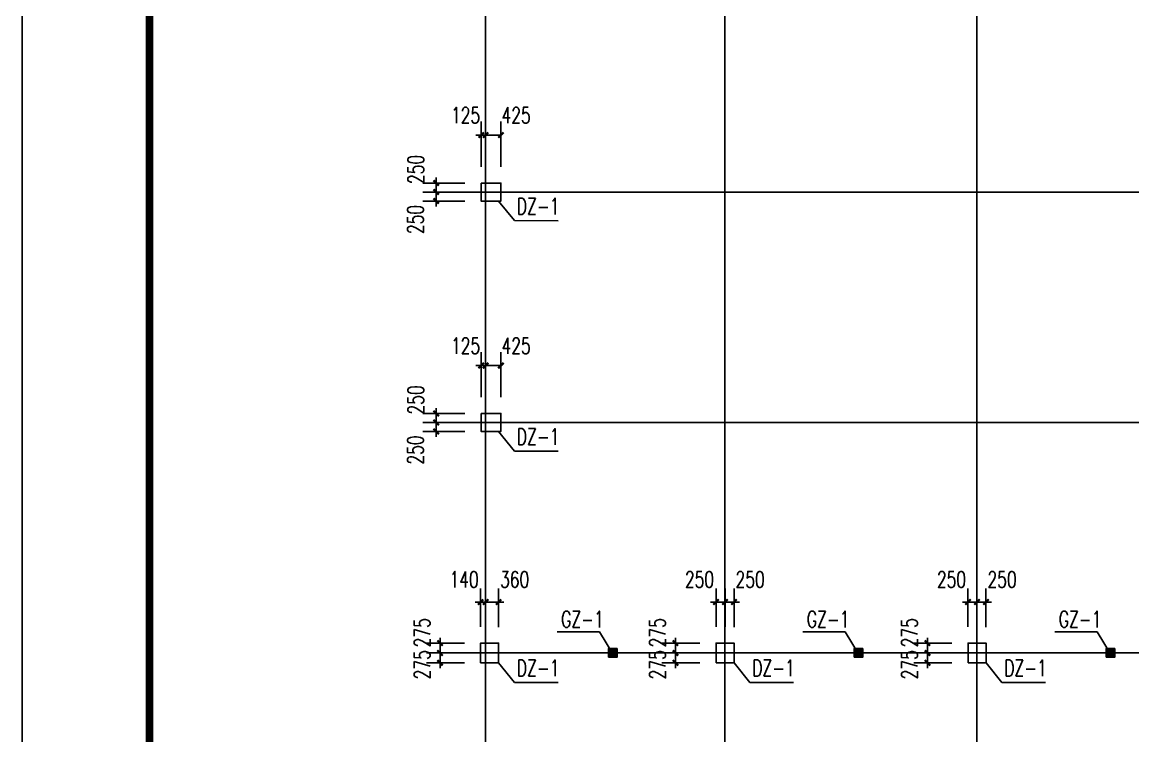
# Model space of a CAD drawing. Extents: x 180850 to 1399066, y 48356 to 327880.
# Drawn here: x 306909 to 337760, y 90959 to 110773 of the extents above; entities that cross this region are included whole.
import ezdxf

# ---------------------------------------------------------------- set-up
doc = ezdxf.new("R2010")
doc.units = 0
doc.header["$LTSCALE"] = 1000
for name, color, linetype in [('AXIS', 3, 'Continuous'), ('DOTE', 1, 'Continuous'), ('PUB_TITLE', 4, 'Continuous'), ('YCX', 90, 'Continuous'), ('承台', 2, 'Continuous')]:
    doc.layers.add(name, color=color, linetype=linetype)
doc.styles.add('_TCH_DIM_T3', font='SIMPLEX', dxfattribs={"width": 0.705882, "bigfont": 'GBCBIG'})
doc.dimstyles.new('TCH_150_1', dxfattribs={"dimtxt": 446.25, "dimasz": 150, "dimexe": 375, "dimexo": 450, "dimgap": 189.375, "dimtad": 1, "dimdec": 0, "dimzin": 0, "dimdsep": 46, "dimtxsty": '_TCH_DIM_T3', "dimblk": 'ARCHTICK', "dimcen": 0.09, "dimclrd": 256, "dimclre": 256, "dimclrt": 7, "dimazin": 2, "dimtfac": 1, "dimtdec": 0, "dimtix": 1, "dimtmove": 2, "dimatfit": 3, "dimfxl": 1, "dimtolj": 1, "dimtzin": 0, "dimarcsym": 0})

# ---------------------------------------------------------------- blocks, each defined once
blk = doc.blocks.new('_ArchTick')
at = {"color": 0, "linetype": 'ByBlock', "const_width": 0.4}
blk.add_lwpolyline([(-0.5, -0.5), (0.5, 0.5)], dxfattribs=at)
blk = doc.blocks.new('*D1133')
at = {"layer": 'AXIS', "linetype": 'ByBlock', "lineweight": -2, "transparency": 16777216}
for p, q in [((326182, 93983), (326182, 95048)), ((326432, 93983), (326432, 95048)), ((326182, 94673), (326032, 94673)), ((326182, 94673), (326432, 94673)), ((326432, 94673), (326582, 94673))]:
    blk.add_line(p, q, dxfattribs=at)
at = {"layer": 'Defpoints', "color": 0, "linetype": 'ByBlock', "transparency": 16777216}
for p in [(326432, 94673), (326182, 93533), (326432, 93533)]:
    blk.add_point(p, dxfattribs=at)
at = {"layer": 'AXIS', "linetype": 'ByBlock', "lineweight": -2, "transparency": 16777216, "xscale": 150, "yscale": 150, "zscale": 150}
blk.add_blockref('_ArchTick', (326182, 94673), dxfattribs=at)
at = {"layer": 'AXIS', "linetype": 'ByBlock', "lineweight": -2, "transparency": 16777216, "xscale": 150, "yscale": 150, "zscale": 150, "rotation": 180}
blk.add_blockref('_ArchTick', (326432, 94673), dxfattribs=at)
at = {"layer": 'AXIS', "color": 7, "linetype": 'ByBlock', "transparency": 16777216, "insert": (325724, 95300), "char_height": 446.2, "attachment_point": 5, "style": '_TCH_DIM_T3'}
blk.add_mtext('\\A1;250', dxfattribs=at)
blk = doc.blocks.new('*D1134')
at = {"layer": 'AXIS', "linetype": 'ByBlock', "lineweight": -2, "transparency": 16777216}
for p, q in [((325732, 93258), (324681, 93258)), ((325056, 93258), (325056, 93408)), ((325056, 93258), (325056, 92983)), ((325732, 92983), (324681, 92983)), ((325056, 92983), (325056, 92833))]:
    blk.add_line(p, q, dxfattribs=at)
at = {"layer": 'Defpoints', "color": 0, "linetype": 'ByBlock', "transparency": 16777216}
for p in [(326182, 93258), (325056, 92983), (326182, 92983)]:
    blk.add_point(p, dxfattribs=at)
at = {"layer": 'AXIS', "linetype": 'ByBlock', "lineweight": -2, "transparency": 16777216, "xscale": 150, "yscale": 150, "zscale": 150}
for p, rotation in [((325056, 93258), 270), ((325056, 92983), 90)]:
    blk.add_blockref('_ArchTick', p, dxfattribs=dict(at, rotation=rotation))
at = {"layer": 'AXIS', "color": 7, "linetype": 'ByBlock', "transparency": 16777216, "insert": (324556, 92931), "char_height": 446.2, "attachment_point": 5, "rotation": 90, "style": '_TCH_DIM_T3'}
blk.add_mtext('\\A1;275', dxfattribs=at)
blk = doc.blocks.new('*D1135')
at = {"layer": 'AXIS', "linetype": 'ByBlock', "lineweight": -2, "transparency": 16777216}
for p, q in [((325732, 93533), (324681, 93533)), ((325056, 93533), (325056, 93683)), ((325056, 93533), (325056, 93258)), ((325732, 93258), (324681, 93258)), ((325056, 93258), (325056, 93108))]:
    blk.add_line(p, q, dxfattribs=at)
at = {"layer": 'Defpoints', "color": 0, "linetype": 'ByBlock', "transparency": 16777216}
for p in [(326182, 93533), (325056, 93258), (326182, 93258)]:
    blk.add_point(p, dxfattribs=at)
at = {"layer": 'AXIS', "linetype": 'ByBlock', "lineweight": -2, "transparency": 16777216, "xscale": 150, "yscale": 150, "zscale": 150}
for p, rotation in [((325056, 93533), 270), ((325056, 93258), 90)]:
    blk.add_blockref('_ArchTick', p, dxfattribs=dict(at, rotation=rotation))
at = {"layer": 'AXIS', "color": 7, "linetype": 'ByBlock', "transparency": 16777216, "insert": (324556, 93819), "char_height": 446.2, "attachment_point": 5, "rotation": 90, "style": '_TCH_DIM_T3'}
blk.add_mtext('\\A1;275', dxfattribs=at)
blk = doc.blocks.new('*D1136')
at = {"layer": 'AXIS', "linetype": 'ByBlock', "lineweight": -2, "transparency": 16777216}
for p, q in [((326432, 93983), (326432, 95048)), ((326682, 93978), (326682, 95048)), ((326432, 94673), (326282, 94673)), ((326432, 94673), (326682, 94673)), ((326682, 94673), (326832, 94673))]:
    blk.add_line(p, q, dxfattribs=at)
at = {"layer": 'Defpoints', "color": 0, "linetype": 'ByBlock', "transparency": 16777216}
for p in [(326682, 94673), (326432, 93533), (326682, 93528)]:
    blk.add_point(p, dxfattribs=at)
at = {"layer": 'AXIS', "linetype": 'ByBlock', "lineweight": -2, "transparency": 16777216, "xscale": 150, "yscale": 150, "zscale": 150}
blk.add_blockref('_ArchTick', (326432, 94673), dxfattribs=at)
at = {"layer": 'AXIS', "linetype": 'ByBlock', "lineweight": -2, "transparency": 16777216, "xscale": 150, "yscale": 150, "zscale": 150, "rotation": 180}
blk.add_blockref('_ArchTick', (326682, 94673), dxfattribs=at)
at = {"layer": 'AXIS', "color": 7, "linetype": 'ByBlock', "transparency": 16777216, "insert": (327129, 95300), "char_height": 446.2, "attachment_point": 5, "style": '_TCH_DIM_T3'}
blk.add_mtext('\\A1;250', dxfattribs=at)
blk = doc.blocks.new('*D1137')
at = {"layer": 'AXIS', "linetype": 'ByBlock', "lineweight": -2, "transparency": 16777216}
for p, q in [((319658, 106758), (319658, 108014)), ((319782, 106758), (319782, 108014)), ((319658, 107639), (319508, 107639)), ((319658, 107639), (319782, 107639)), ((319782, 107639), (319932, 107639))]:
    blk.add_line(p, q, dxfattribs=at)
at = {"layer": 'Defpoints', "color": 0, "linetype": 'ByBlock', "transparency": 16777216}
for p in [(319782, 107639), (319658, 106308), (319782, 106308)]:
    blk.add_point(p, dxfattribs=at)
at = {"layer": 'AXIS', "linetype": 'ByBlock', "lineweight": -2, "transparency": 16777216, "xscale": 150, "yscale": 150, "zscale": 150}
blk.add_blockref('_ArchTick', (319658, 107639), dxfattribs=at)
at = {"layer": 'AXIS', "linetype": 'ByBlock', "lineweight": -2, "transparency": 16777216, "xscale": 150, "yscale": 150, "zscale": 150, "rotation": 180}
blk.add_blockref('_ArchTick', (319782, 107639), dxfattribs=at)
at = {"layer": 'AXIS', "color": 7, "linetype": 'ByBlock', "transparency": 16777216, "insert": (319225, 108189), "char_height": 446.2, "attachment_point": 5, "style": '_TCH_DIM_T3'}
blk.add_mtext('\\A1;125', dxfattribs=at)
blk = doc.blocks.new('*D1138')
at = {"layer": 'AXIS', "linetype": 'ByBlock', "lineweight": -2, "transparency": 16777216}
for p, q in [((318409, 106308), (318409, 106458)), ((319208, 106308), (318034, 106308)), ((318409, 106058), (318409, 106308)), ((319208, 106058), (318034, 106058)), ((318409, 106058), (318409, 105908))]:
    blk.add_line(p, q, dxfattribs=at)
at = {"layer": 'Defpoints', "color": 0, "linetype": 'ByBlock', "transparency": 16777216}
for p in [(318409, 106308), (319658, 106308), (319658, 106058)]:
    blk.add_point(p, dxfattribs=at)
at = {"layer": 'AXIS', "linetype": 'ByBlock', "lineweight": -2, "transparency": 16777216, "xscale": 150, "yscale": 150, "zscale": 150}
for p, rotation in [((318409, 106308), 270), ((318409, 106058), 90)]:
    blk.add_blockref('_ArchTick', p, dxfattribs=dict(at, rotation=rotation))
at = {"layer": 'AXIS', "color": 7, "linetype": 'ByBlock', "transparency": 16777216, "insert": (317845, 106684), "char_height": 446.2, "attachment_point": 5, "rotation": 90, "style": '_TCH_DIM_T3'}
blk.add_mtext('\\A1;250', dxfattribs=at)
blk = doc.blocks.new('*D1139')
at = {"layer": 'AXIS', "linetype": 'ByBlock', "lineweight": -2, "transparency": 16777216}
for p, q in [((318409, 106058), (318409, 106208)), ((319208, 106058), (318034, 106058)), ((318409, 105808), (318409, 106058)), ((319208, 105808), (318034, 105808)), ((318409, 105808), (318409, 105658))]:
    blk.add_line(p, q, dxfattribs=at)
at = {"layer": 'Defpoints', "color": 0, "linetype": 'ByBlock', "transparency": 16777216}
for p in [(318409, 106058), (319658, 106058), (319658, 105808)]:
    blk.add_point(p, dxfattribs=at)
at = {"layer": 'AXIS', "linetype": 'ByBlock', "lineweight": -2, "transparency": 16777216, "xscale": 150, "yscale": 150, "zscale": 150}
for p, rotation in [((318409, 106058), 270), ((318409, 105808), 90)]:
    blk.add_blockref('_ArchTick', p, dxfattribs=dict(at, rotation=rotation))
at = {"layer": 'AXIS', "color": 7, "linetype": 'ByBlock', "transparency": 16777216, "insert": (317832, 105294), "char_height": 446.2, "attachment_point": 5, "rotation": 90, "style": '_TCH_DIM_T3'}
blk.add_mtext('\\A1;250', dxfattribs=at)
blk = doc.blocks.new('*D1140')
at = {"layer": 'AXIS', "linetype": 'ByBlock', "lineweight": -2, "transparency": 16777216}
for p, q in [((319782, 106758), (319782, 108014)), ((320208, 106758), (320208, 108014)), ((319782, 107639), (320208, 107639))]:
    blk.add_line(p, q, dxfattribs=at)
at = {"layer": 'Defpoints', "color": 0, "linetype": 'ByBlock', "transparency": 16777216}
for p in [(320208, 107639), (319782, 106308), (320208, 106308)]:
    blk.add_point(p, dxfattribs=at)
at = {"layer": 'AXIS', "linetype": 'ByBlock', "lineweight": -2, "transparency": 16777216, "xscale": 150, "yscale": 150, "zscale": 150, "rotation": 180}
blk.add_blockref('_ArchTick', (319782, 107639), dxfattribs=at)
at = {"layer": 'AXIS', "linetype": 'ByBlock', "lineweight": -2, "transparency": 16777216, "xscale": 150, "yscale": 150, "zscale": 150}
blk.add_blockref('_ArchTick', (320208, 107639), dxfattribs=at)
at = {"layer": 'AXIS', "color": 7, "linetype": 'ByBlock', "transparency": 16777216, "insert": (320630, 108189), "char_height": 446.2, "attachment_point": 5, "style": '_TCH_DIM_T3'}
blk.add_mtext('\\A1;425', dxfattribs=at)
blk = doc.blocks.new('*D1157')
at = {"layer": 'AXIS', "linetype": 'ByBlock', "lineweight": -2, "transparency": 16777216}
for p, q in [((319642, 93983), (319642, 95048)), ((319782, 93983), (319782, 95048)), ((319642, 94673), (319492, 94673)), ((319642, 94673), (319782, 94673)), ((319782, 94673), (319932, 94673))]:
    blk.add_line(p, q, dxfattribs=at)
at = {"layer": 'Defpoints', "color": 0, "linetype": 'ByBlock', "transparency": 16777216}
for p in [(319782, 94673), (319642, 93533), (319782, 93533)]:
    blk.add_point(p, dxfattribs=at)
at = {"layer": 'AXIS', "linetype": 'ByBlock', "lineweight": -2, "transparency": 16777216, "xscale": 150, "yscale": 150, "zscale": 150}
blk.add_blockref('_ArchTick', (319642, 94673), dxfattribs=at)
at = {"layer": 'AXIS', "linetype": 'ByBlock', "lineweight": -2, "transparency": 16777216, "xscale": 150, "yscale": 150, "zscale": 150, "rotation": 180}
blk.add_blockref('_ArchTick', (319782, 94673), dxfattribs=at)
at = {"layer": 'AXIS', "color": 7, "linetype": 'ByBlock', "transparency": 16777216, "insert": (319184, 95300), "char_height": 446.2, "attachment_point": 5, "style": '_TCH_DIM_T3'}
blk.add_mtext('\\A1;140', dxfattribs=at)
blk = doc.blocks.new('*D1158')
at = {"layer": 'AXIS', "linetype": 'ByBlock', "lineweight": -2, "transparency": 16777216}
for p, q in [((319192, 93258), (318141, 93258)), ((318516, 93258), (318516, 93408)), ((318516, 93258), (318516, 92983)), ((319192, 92983), (318141, 92983)), ((318516, 92983), (318516, 92833))]:
    blk.add_line(p, q, dxfattribs=at)
at = {"layer": 'Defpoints', "color": 0, "linetype": 'ByBlock', "transparency": 16777216}
for p in [(319642, 93258), (318516, 92983), (319642, 92983)]:
    blk.add_point(p, dxfattribs=at)
at = {"layer": 'AXIS', "linetype": 'ByBlock', "lineweight": -2, "transparency": 16777216, "xscale": 150, "yscale": 150, "zscale": 150}
for p, rotation in [((318516, 93258), 270), ((318516, 92983), 90)]:
    blk.add_blockref('_ArchTick', p, dxfattribs=dict(at, rotation=rotation))
at = {"layer": 'AXIS', "color": 7, "linetype": 'ByBlock', "transparency": 16777216, "insert": (318016, 92931), "char_height": 446.2, "attachment_point": 5, "rotation": 90, "style": '_TCH_DIM_T3'}
blk.add_mtext('\\A1;275', dxfattribs=at)
blk = doc.blocks.new('*D1159')
at = {"layer": 'AXIS', "linetype": 'ByBlock', "lineweight": -2, "transparency": 16777216}
for p, q in [((319192, 93533), (318141, 93533)), ((318516, 93533), (318516, 93683)), ((318516, 93533), (318516, 93258)), ((319192, 93258), (318141, 93258)), ((318516, 93258), (318516, 93108))]:
    blk.add_line(p, q, dxfattribs=at)
at = {"layer": 'Defpoints', "color": 0, "linetype": 'ByBlock', "transparency": 16777216}
for p in [(319642, 93533), (318516, 93258), (319642, 93258)]:
    blk.add_point(p, dxfattribs=at)
at = {"layer": 'AXIS', "linetype": 'ByBlock', "lineweight": -2, "transparency": 16777216, "xscale": 150, "yscale": 150, "zscale": 150}
for p, rotation in [((318516, 93533), 270), ((318516, 93258), 90)]:
    blk.add_blockref('_ArchTick', p, dxfattribs=dict(at, rotation=rotation))
at = {"layer": 'AXIS', "color": 7, "linetype": 'ByBlock', "transparency": 16777216, "insert": (318016, 93819), "char_height": 446.2, "attachment_point": 5, "rotation": 90, "style": '_TCH_DIM_T3'}
blk.add_mtext('\\A1;275', dxfattribs=at)
blk = doc.blocks.new('*D1160')
at = {"layer": 'AXIS', "linetype": 'ByBlock', "lineweight": -2, "transparency": 16777216}
for p, q in [((319782, 93983), (319782, 95048)), ((320142, 93978), (320142, 95048)), ((319782, 94673), (319632, 94673)), ((319782, 94673), (320142, 94673)), ((320142, 94673), (320292, 94673))]:
    blk.add_line(p, q, dxfattribs=at)
at = {"layer": 'Defpoints', "color": 0, "linetype": 'ByBlock', "transparency": 16777216}
for p in [(320142, 94673), (319782, 93533), (320142, 93528)]:
    blk.add_point(p, dxfattribs=at)
at = {"layer": 'AXIS', "linetype": 'ByBlock', "lineweight": -2, "transparency": 16777216, "xscale": 150, "yscale": 150, "zscale": 150}
blk.add_blockref('_ArchTick', (319782, 94673), dxfattribs=at)
at = {"layer": 'AXIS', "linetype": 'ByBlock', "lineweight": -2, "transparency": 16777216, "xscale": 150, "yscale": 150, "zscale": 150, "rotation": 180}
blk.add_blockref('_ArchTick', (320142, 94673), dxfattribs=at)
at = {"layer": 'AXIS', "color": 7, "linetype": 'ByBlock', "transparency": 16777216, "insert": (320589, 95300), "char_height": 446.2, "attachment_point": 5, "style": '_TCH_DIM_T3'}
blk.add_mtext('\\A1;360', dxfattribs=at)
blk = doc.blocks.new('*D1165')
at = {"layer": 'AXIS', "linetype": 'ByBlock', "lineweight": -2, "transparency": 16777216}
for p, q in [((333182, 93983), (333182, 95048)), ((333432, 93983), (333432, 95048)), ((333182, 94673), (333032, 94673)), ((333182, 94673), (333432, 94673)), ((333432, 94673), (333582, 94673))]:
    blk.add_line(p, q, dxfattribs=at)
at = {"layer": 'Defpoints', "color": 0, "linetype": 'ByBlock', "transparency": 16777216}
for p in [(333432, 94673), (333182, 93533), (333432, 93533)]:
    blk.add_point(p, dxfattribs=at)
at = {"layer": 'AXIS', "linetype": 'ByBlock', "lineweight": -2, "transparency": 16777216, "xscale": 150, "yscale": 150, "zscale": 150}
blk.add_blockref('_ArchTick', (333182, 94673), dxfattribs=at)
at = {"layer": 'AXIS', "linetype": 'ByBlock', "lineweight": -2, "transparency": 16777216, "xscale": 150, "yscale": 150, "zscale": 150, "rotation": 180}
blk.add_blockref('_ArchTick', (333432, 94673), dxfattribs=at)
at = {"layer": 'AXIS', "color": 7, "linetype": 'ByBlock', "transparency": 16777216, "insert": (332724, 95300), "char_height": 446.2, "attachment_point": 5, "style": '_TCH_DIM_T3'}
blk.add_mtext('\\A1;250', dxfattribs=at)
blk = doc.blocks.new('*D1166')
at = {"layer": 'AXIS', "linetype": 'ByBlock', "lineweight": -2, "transparency": 16777216}
for p, q in [((332732, 93258), (331681, 93258)), ((332056, 93258), (332056, 93408)), ((332056, 93258), (332056, 92983)), ((332732, 92983), (331681, 92983)), ((332056, 92983), (332056, 92833))]:
    blk.add_line(p, q, dxfattribs=at)
at = {"layer": 'Defpoints', "color": 0, "linetype": 'ByBlock', "transparency": 16777216}
for p in [(333182, 93258), (332056, 92983), (333182, 92983)]:
    blk.add_point(p, dxfattribs=at)
at = {"layer": 'AXIS', "linetype": 'ByBlock', "lineweight": -2, "transparency": 16777216, "xscale": 150, "yscale": 150, "zscale": 150}
for p, rotation in [((332056, 93258), 270), ((332056, 92983), 90)]:
    blk.add_blockref('_ArchTick', p, dxfattribs=dict(at, rotation=rotation))
at = {"layer": 'AXIS', "color": 7, "linetype": 'ByBlock', "transparency": 16777216, "insert": (331556, 92931), "char_height": 446.2, "attachment_point": 5, "rotation": 90, "style": '_TCH_DIM_T3'}
blk.add_mtext('\\A1;275', dxfattribs=at)
blk = doc.blocks.new('*D1167')
at = {"layer": 'AXIS', "linetype": 'ByBlock', "lineweight": -2, "transparency": 16777216}
for p, q in [((332732, 93533), (331681, 93533)), ((332056, 93533), (332056, 93683)), ((332056, 93533), (332056, 93258)), ((332732, 93258), (331681, 93258)), ((332056, 93258), (332056, 93108))]:
    blk.add_line(p, q, dxfattribs=at)
at = {"layer": 'Defpoints', "color": 0, "linetype": 'ByBlock', "transparency": 16777216}
for p in [(333182, 93533), (332056, 93258), (333182, 93258)]:
    blk.add_point(p, dxfattribs=at)
at = {"layer": 'AXIS', "linetype": 'ByBlock', "lineweight": -2, "transparency": 16777216, "xscale": 150, "yscale": 150, "zscale": 150}
for p, rotation in [((332056, 93533), 270), ((332056, 93258), 90)]:
    blk.add_blockref('_ArchTick', p, dxfattribs=dict(at, rotation=rotation))
at = {"layer": 'AXIS', "color": 7, "linetype": 'ByBlock', "transparency": 16777216, "insert": (331556, 93819), "char_height": 446.2, "attachment_point": 5, "rotation": 90, "style": '_TCH_DIM_T3'}
blk.add_mtext('\\A1;275', dxfattribs=at)
blk = doc.blocks.new('*D1168')
at = {"layer": 'AXIS', "linetype": 'ByBlock', "lineweight": -2, "transparency": 16777216}
for p, q in [((333432, 93983), (333432, 95048)), ((333682, 93978), (333682, 95048)), ((333432, 94673), (333282, 94673)), ((333432, 94673), (333682, 94673)), ((333682, 94673), (333832, 94673))]:
    blk.add_line(p, q, dxfattribs=at)
at = {"layer": 'Defpoints', "color": 0, "linetype": 'ByBlock', "transparency": 16777216}
for p in [(333682, 94673), (333432, 93533), (333682, 93528)]:
    blk.add_point(p, dxfattribs=at)
at = {"layer": 'AXIS', "linetype": 'ByBlock', "lineweight": -2, "transparency": 16777216, "xscale": 150, "yscale": 150, "zscale": 150}
blk.add_blockref('_ArchTick', (333432, 94673), dxfattribs=at)
at = {"layer": 'AXIS', "linetype": 'ByBlock', "lineweight": -2, "transparency": 16777216, "xscale": 150, "yscale": 150, "zscale": 150, "rotation": 180}
blk.add_blockref('_ArchTick', (333682, 94673), dxfattribs=at)
at = {"layer": 'AXIS', "color": 7, "linetype": 'ByBlock', "transparency": 16777216, "insert": (334129, 95300), "char_height": 446.2, "attachment_point": 5, "style": '_TCH_DIM_T3'}
blk.add_mtext('\\A1;250', dxfattribs=at)
blk = doc.blocks.new('*D1682')
at = {"layer": 'AXIS', "linetype": 'ByBlock', "lineweight": -2, "transparency": 16777216}
for p, q in [((319658, 100358), (319658, 101614)), ((319782, 100358), (319782, 101614)), ((319658, 101239), (319508, 101239)), ((319658, 101239), (319782, 101239)), ((319782, 101239), (319932, 101239))]:
    blk.add_line(p, q, dxfattribs=at)
at = {"layer": 'Defpoints', "color": 0, "linetype": 'ByBlock', "transparency": 16777216}
for p in [(319782, 101239), (319658, 99908), (319782, 99908)]:
    blk.add_point(p, dxfattribs=at)
at = {"layer": 'AXIS', "linetype": 'ByBlock', "lineweight": -2, "transparency": 16777216, "xscale": 150, "yscale": 150, "zscale": 150}
blk.add_blockref('_ArchTick', (319658, 101239), dxfattribs=at)
at = {"layer": 'AXIS', "linetype": 'ByBlock', "lineweight": -2, "transparency": 16777216, "xscale": 150, "yscale": 150, "zscale": 150, "rotation": 180}
blk.add_blockref('_ArchTick', (319782, 101239), dxfattribs=at)
at = {"layer": 'AXIS', "color": 7, "linetype": 'ByBlock', "transparency": 16777216, "insert": (319225, 101789), "char_height": 446.2, "attachment_point": 5, "style": '_TCH_DIM_T3'}
blk.add_mtext('\\A1;125', dxfattribs=at)
blk = doc.blocks.new('*D1683')
at = {"layer": 'AXIS', "linetype": 'ByBlock', "lineweight": -2, "transparency": 16777216}
for p, q in [((318409, 99908), (318409, 100058)), ((319208, 99908), (318034, 99908)), ((319208, 99658), (318034, 99658)), ((318409, 99658), (318409, 99908)), ((318409, 99658), (318409, 99508))]:
    blk.add_line(p, q, dxfattribs=at)
at = {"layer": 'Defpoints', "color": 0, "linetype": 'ByBlock', "transparency": 16777216}
for p in [(318409, 99908), (319658, 99908), (319658, 99658)]:
    blk.add_point(p, dxfattribs=at)
at = {"layer": 'AXIS', "linetype": 'ByBlock', "lineweight": -2, "transparency": 16777216, "xscale": 150, "yscale": 150, "zscale": 150}
for p, rotation in [((318409, 99908), 270), ((318409, 99658), 90)]:
    blk.add_blockref('_ArchTick', p, dxfattribs=dict(at, rotation=rotation))
at = {"layer": 'AXIS', "color": 7, "linetype": 'ByBlock', "transparency": 16777216, "insert": (317845, 100284), "char_height": 446.2, "attachment_point": 5, "rotation": 90, "style": '_TCH_DIM_T3'}
blk.add_mtext('\\A1;250', dxfattribs=at)
blk = doc.blocks.new('*D1684')
at = {"layer": 'AXIS', "linetype": 'ByBlock', "lineweight": -2, "transparency": 16777216}
for p, q in [((319208, 99658), (318034, 99658)), ((318409, 99658), (318409, 99808)), ((318409, 99408), (318409, 99658)), ((319208, 99408), (318034, 99408)), ((318409, 99408), (318409, 99258))]:
    blk.add_line(p, q, dxfattribs=at)
at = {"layer": 'Defpoints', "color": 0, "linetype": 'ByBlock', "transparency": 16777216}
for p in [(318409, 99658), (319658, 99658), (319658, 99408)]:
    blk.add_point(p, dxfattribs=at)
at = {"layer": 'AXIS', "linetype": 'ByBlock', "lineweight": -2, "transparency": 16777216, "xscale": 150, "yscale": 150, "zscale": 150}
for p, rotation in [((318409, 99658), 270), ((318409, 99408), 90)]:
    blk.add_blockref('_ArchTick', p, dxfattribs=dict(at, rotation=rotation))
at = {"layer": 'AXIS', "color": 7, "linetype": 'ByBlock', "transparency": 16777216, "insert": (317832, 98894), "char_height": 446.2, "attachment_point": 5, "rotation": 90, "style": '_TCH_DIM_T3'}
blk.add_mtext('\\A1;250', dxfattribs=at)
blk = doc.blocks.new('*D1685')
at = {"layer": 'AXIS', "linetype": 'ByBlock', "lineweight": -2, "transparency": 16777216}
for p, q in [((319782, 100358), (319782, 101614)), ((320208, 100358), (320208, 101614)), ((319782, 101239), (320208, 101239))]:
    blk.add_line(p, q, dxfattribs=at)
at = {"layer": 'Defpoints', "color": 0, "linetype": 'ByBlock', "transparency": 16777216}
for p in [(320208, 101239), (319782, 99908), (320208, 99908)]:
    blk.add_point(p, dxfattribs=at)
at = {"layer": 'AXIS', "linetype": 'ByBlock', "lineweight": -2, "transparency": 16777216, "xscale": 150, "yscale": 150, "zscale": 150, "rotation": 180}
blk.add_blockref('_ArchTick', (319782, 101239), dxfattribs=at)
at = {"layer": 'AXIS', "linetype": 'ByBlock', "lineweight": -2, "transparency": 16777216, "xscale": 150, "yscale": 150, "zscale": 150}
blk.add_blockref('_ArchTick', (320208, 101239), dxfattribs=at)
at = {"layer": 'AXIS', "color": 7, "linetype": 'ByBlock', "transparency": 16777216, "insert": (320630, 101789), "char_height": 446.2, "attachment_point": 5, "style": '_TCH_DIM_T3'}
blk.add_mtext('\\A1;425', dxfattribs=at)

msp = doc.modelspace()

# ---------------------------------------------------------------- hatches: boundary and pattern name
h = msp.add_hatch(color=256)
h.dxf.hatch_style = 1
h.paths.add_polyline_path([(323433.35, 93378.25), (323193.35, 93378.25), (323193.35, 93138.25), (323433.35, 93138.25)])
h = msp.add_hatch(color=256)
h.dxf.hatch_style = 1
h.paths.add_polyline_path([(330258.35, 93378.25), (330018.35, 93378.25), (330018.35, 93138.25), (330258.35, 93138.25)])
h = msp.add_hatch(color=256)
h.dxf.hatch_style = 1
h.paths.add_polyline_path([(337258.35, 93378.25), (337018.35, 93378.25), (337018.35, 93138.25), (337258.35, 93138.25)])

# ---------------------------------------------------------------- linework, layer by layer
for points in [[(323193.35, 93138.25), (323433.35, 93138.25), (323433.35, 93378.25), (323193.35, 93378.25)], [(330018.35, 93138.25), (330258.35, 93138.25), (330258.35, 93378.25), (330018.35, 93378.25)], [(337018.35, 93138.25), (337258.35, 93138.25), (337258.35, 93378.25), (337018.35, 93378.25)]]:
    msp.add_lwpolyline(points, close=True)
at = {"layer": 'DOTE'}
for p, q in [((326432.41, 66783.25), (326430.76, 119733.25)), ((333432.41, 66783.25), (333430.76, 119733.25)), ((319782.41, 66783.25), (319780.76, 119683.25)), ((318657.41, 106058.25), (370532.41, 106058.25)), ((318657.41, 99658.25), (370532.41, 99658.25)), ((318657.41, 93258.25), (370532.41, 93258.25))]:
    msp.add_line(p, q, dxfattribs=at)
at = {"layer": 'PUB_TITLE'}
msp.add_lwpolyline([(306908.52, 132355.95), (425837.69, 132355.95), (425837.69, 48356.03), (306908.52, 48356.03)], close=True, dxfattribs=at)
at = {"layer": 'PUB_TITLE', "const_width": 212.12}
msp.add_lwpolyline([(310443.87, 49770.17), (310443.87, 130941.81), (424423.55, 130941.81), (424423.55, 49770.17)], close=True, dxfattribs=at)
at = {"layer": 'YCX'}
for p, q in [((320582.2, 105262.58), (320142.41, 105808.25)), ((321796.52, 105259.98), (320582.2, 105262.58)), ((320582.2, 98862.58), (320142.41, 99408.25)), ((321796.52, 98859.98), (320582.2, 98862.58)), ((322945.18, 93846.51), (321767.55, 93844.97)), ((322945.18, 93846.51), (323313.35, 93238.08)), ((329770.18, 93846.51), (328592.55, 93844.97)), ((329770.18, 93846.51), (330138.35, 93238.08)), ((336770.18, 93846.51), (335592.55, 93844.97)), ((336770.18, 93846.51), (337138.35, 93238.08)), ((320582.2, 92437.58), (320142.41, 92983.25)), ((327122.2, 92437.58), (326682.41, 92983.25)), ((334122.2, 92437.58), (333682.41, 92983.25)), ((321796.52, 92434.98), (320582.2, 92437.58)), ((328336.52, 92434.98), (327122.2, 92437.58)), ((335336.52, 92434.98), (334122.2, 92437.58))]:
    msp.add_line(p, q, dxfattribs=at)
at = {"layer": '承台', "color": 6}
for points in [[(319657.67, 106308.25), (319657.67, 105808.25), (320207.67, 105808.25), (320207.67, 106308.25)], [(319657.67, 99908.25), (319657.67, 99408.25), (320207.67, 99408.25), (320207.67, 99908.25)], [(319642.41, 92983.25), (320142.41, 92983.25), (320142.41, 93533.25), (319642.41, 93533.25)], [(326182.41, 92983.25), (326682.41, 92983.25), (326682.41, 93533.25), (326182.41, 93533.25)], [(333182.41, 92983.25), (333682.41, 92983.25), (333682.41, 93533.25), (333182.41, 93533.25)]]:
    msp.add_lwpolyline(points, close=True, dxfattribs=at)

# ---------------------------------------------------------------- texts
at = {"layer": 'YCX', "style": '_TCH_DIM_T3', "width": 0.705882}
for s, p in [('DZ-1', (320647.98, 105437.99)), ('DZ-1', (320647.98, 99037.99)), ('GZ-1', (321879.16, 93969.46)), ('GZ-1', (328704.16, 93969.46)), ('GZ-1', (335704.16, 93969.46)), ('DZ-1', (320647.98, 92612.99)), ('DZ-1', (327187.98, 92612.99)), ('DZ-1', (334187.98, 92612.99))]:
    msp.add_text(s, height=450, dxfattribs=at).set_placement(p)

# ---------------------------------------------------------------- dimensions: what is measured, and where the dimension line sits
at = {"layer": 'AXIS', "linetype": 'ByBlock'}
for base, p1, p2, picture, middle in [((319782.41, 107639.06), (319657.67, 106308.25), (319782.41, 106308.25), '*D1137', (319224.62, 108189.06)), ((320207.67, 107639.06), (319782.41, 106308.25), (320207.67, 106308.25), '*D1140', (320629.59, 108189.06)), ((319782.41, 101239.06), (319657.67, 99908.25), (319782.41, 99908.25), '*D1682', (319224.62, 101789.06)), ((320207.67, 101239.06), (319782.41, 99908.25), (320207.67, 99908.25), '*D1685', (320629.59, 101789.06)), ((319782.41, 94673.35), (319642.41, 93533.25), (319782.41, 93533.25), '*D1157', (319184.37, 95299.52)), ((320142.41, 94673.35), (319782.41, 93533.25), (320142.41, 93527.55), '*D1160', (320589.33, 95299.52)), ((326432.41, 94673.35), (326182.41, 93533.25), (326432.41, 93533.25), '*D1133', (325724.37, 95299.52)), ((326682.41, 94673.35), (326432.41, 93533.25), (326682.41, 93527.55), '*D1136', (327129.33, 95299.52)), ((333432.41, 94673.35), (333182.41, 93533.25), (333432.41, 93533.25), '*D1165', (332724.37, 95299.52)), ((333682.41, 94673.35), (333432.41, 93533.25), (333682.41, 93527.55), '*D1168', (334129.33, 95299.52))]:
    dim = msp.add_linear_dim(base=base, p1=p1, p2=p2, dimstyle='TCH_150_1', dxfattribs=at)
    dim.commit()
    dim.dimension.update_dxf_attribs({"geometry": picture, "text_midpoint": middle, "dimtype": 160})
for base, p1, p2, angle, picture, middle in [((318408.66, 106308.25), (319657.67, 106058.25), (319657.67, 106308.25), 270, '*D1138', (317844.59, 106684.45)), ((318408.66, 106058.25), (319657.67, 105808.25), (319657.67, 106058.25), 270, '*D1139', (317832.09, 105293.56)), ((318408.66, 99908.25), (319657.67, 99658.25), (319657.67, 99908.25), 270, '*D1683', (317844.59, 100284.45)), ((318408.66, 99658.25), (319657.67, 99408.25), (319657.67, 99658.25), 270, '*D1684', (317832.09, 98893.56)), ((318516.35, 93258.25), (319642.41, 93533.25), (319642.41, 93258.25), 90, '*D1159', (318016.35, 93819.38)), ((325056.35, 93258.25), (326182.41, 93533.25), (326182.41, 93258.25), 90, '*D1135', (324556.35, 93819.38)), ((332056.35, 93258.25), (333182.41, 93533.25), (333182.41, 93258.25), 90, '*D1167', (331556.35, 93819.38)), ((318516.35, 92983.25), (319642.41, 93258.25), (319642.41, 92983.25), 90, '*D1158', (318016.35, 92931.09)), ((325056.35, 92983.25), (326182.41, 93258.25), (326182.41, 92983.25), 90, '*D1134', (324556.35, 92931.09)), ((332056.35, 92983.25), (333182.41, 93258.25), (333182.41, 92983.25), 90, '*D1166', (331556.35, 92931.09))]:
    dim = msp.add_linear_dim(base=base, p1=p1, p2=p2, angle=angle, dimstyle='TCH_150_1', dxfattribs=at)
    dim.commit()
    dim.dimension.update_dxf_attribs({"geometry": picture, "text_midpoint": middle, "dimtype": 160})

doc.saveas('drawing.dxf')
